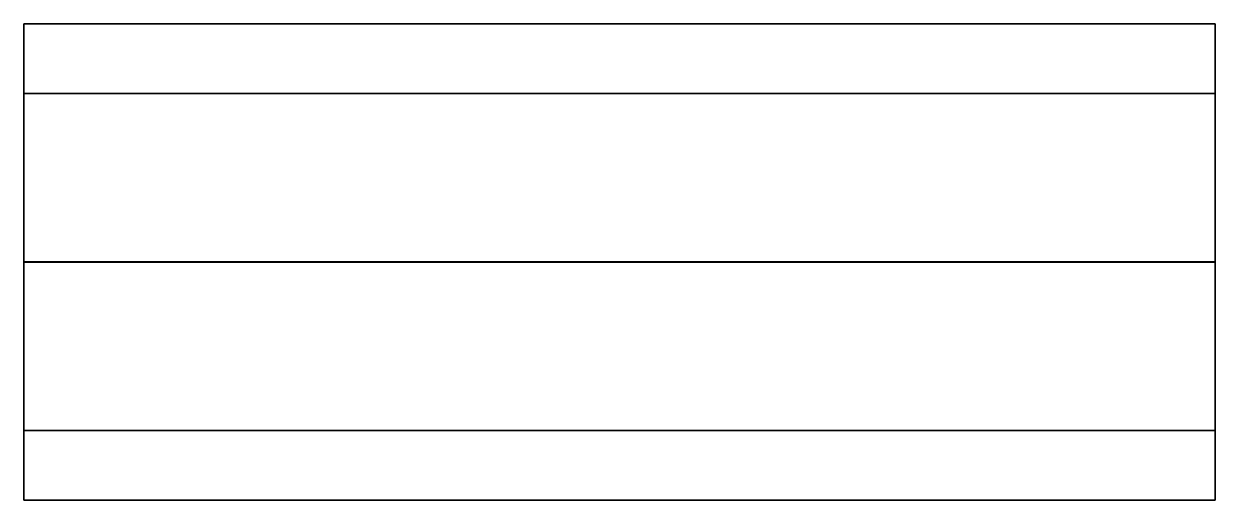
# Model space of a CAD drawing. Extents: x 0 to 50, y -20 to 0.
import ezdxf

# ---------------------------------------------------------------- set-up
doc = ezdxf.new("R2010")
doc.units = 0
doc.layers.get('0').update_dxf_attribs({"linetype": 'CONTINUOUS'})
doc.layers.add('ACESSORIO', color=3, linetype='CONTINUOUS')

msp = doc.modelspace()

# ---------------------------------------------------------------- linework, layer by layer
for points in [[(0, 0, 10), (0, 0, 30), (50, 0, 30), (50, 0, 10)], [(0, -20, 30), (0, -20, 10), (50, -20, 10), (50, -20, 30)]]:
    msp.add_3dface(points)
for points, invisible_edges in [([(0, -2.928932, 2.928932), (0, 0, 10), (0, 0, 30), (0, -2.928932, 37.07107)], 8), ([(50, -2.928932, 2.928932), (50, 0, 10), (50, 0, 30), (50, -2.928932, 37.07107)], 8), ([(0, -10), (0, -2.928932, 2.928932), (0, -2.928932, 37.07107), (0, -9.999999, 40)], 10), ([(50, -10), (50, -2.928932, 2.928932), (50, -2.928932, 37.07107), (50, -9.999999, 40)], 10), ([(0, -17.07107, 2.928932), (0, -10), (0, -9.999999, 40), (0, -17.07107, 37.07107)], 10), ([(50, -17.07107, 2.928932), (50, -10), (50, -9.999999, 40), (50, -17.07107, 37.07107)], 10), ([(0, -20, 10), (0, -17.07107, 2.928932), (0, -17.07107, 37.07107), (0, -20, 30)], 2), ([(50, -20, 10), (50, -17.07107, 2.928932), (50, -17.07107, 37.07107), (50, -20, 30)], 2)]:
    msp.add_3dface(points, dxfattribs=dict(invisible_edges=invisible_edges))
at = {"layer": 'ACESSORIO', "linetype": 'BYBLOCK'}
for points in [[(50, -2.928932, 37.07107), (0, -2.928932, 37.07107), (0, 0, 30), (50, 0, 30)], [(50, 0, 10), (50, 0, 30), (0, 0, 30), (0, 0, 10)], [(50, 0, 10), (0, 0, 10), (0, -2.928932, 2.928932), (50, -2.928932, 2.928932)], [(50, -9.999999, 40), (0, -9.999999, 40), (0, -2.928932, 37.07107), (50, -2.928932, 37.07107)], [(50, -10), (50, -2.928932, 2.928932), (0, -2.928932, 2.928932), (0, -10)], [(0, -9.999999, 40), (50, -9.999999, 40), (50, -17.07107, 37.07107), (0, -17.07107, 37.07107)], [(50, -17.07107, 2.928932), (50, -10), (0, -10), (0, -17.07107, 2.928932)], [(0, -17.07107, 37.07107), (50, -17.07107, 37.07107), (50, -20, 30), (0, -20, 30)], [(0, -20, 10), (50, -20, 10), (50, -17.07107, 2.928932), (0, -17.07107, 2.928932)], [(0, -20, 30), (50, -20, 30), (50, -20, 10), (0, -20, 10)]]:
    msp.add_3dface(points, dxfattribs=at)

# ---------------------------------------------------------------- meshes
mesh = msp.add_polymesh((2, 5))
for k, corner in enumerate([(0, -20, 30), (0, -17.07107, 37.07107), (0, -9.999999, 40), (0, -2.928932, 37.07107), (0, 0, 30), (50, -20, 30), (50, -17.07107, 37.07107), (50, -9.999999, 40), (50, -2.928932, 37.07107), (50, 0, 30)]):
    mesh.set_mesh_vertex(divmod(k, 5), corner)
mesh = msp.add_polymesh((2, 5))
for k, corner in enumerate([(0, -20, 10), (0, -17.07107, 2.928932), (0, -10), (0, -2.928932, 2.928932), (0, 0, 10), (50, -20, 10), (50, -17.07107, 2.928932), (50, -10), (50, -2.928932, 2.928932), (50, 0, 10)]):
    mesh.set_mesh_vertex(divmod(k, 5), corner)

doc.saveas('drawing.dxf')
